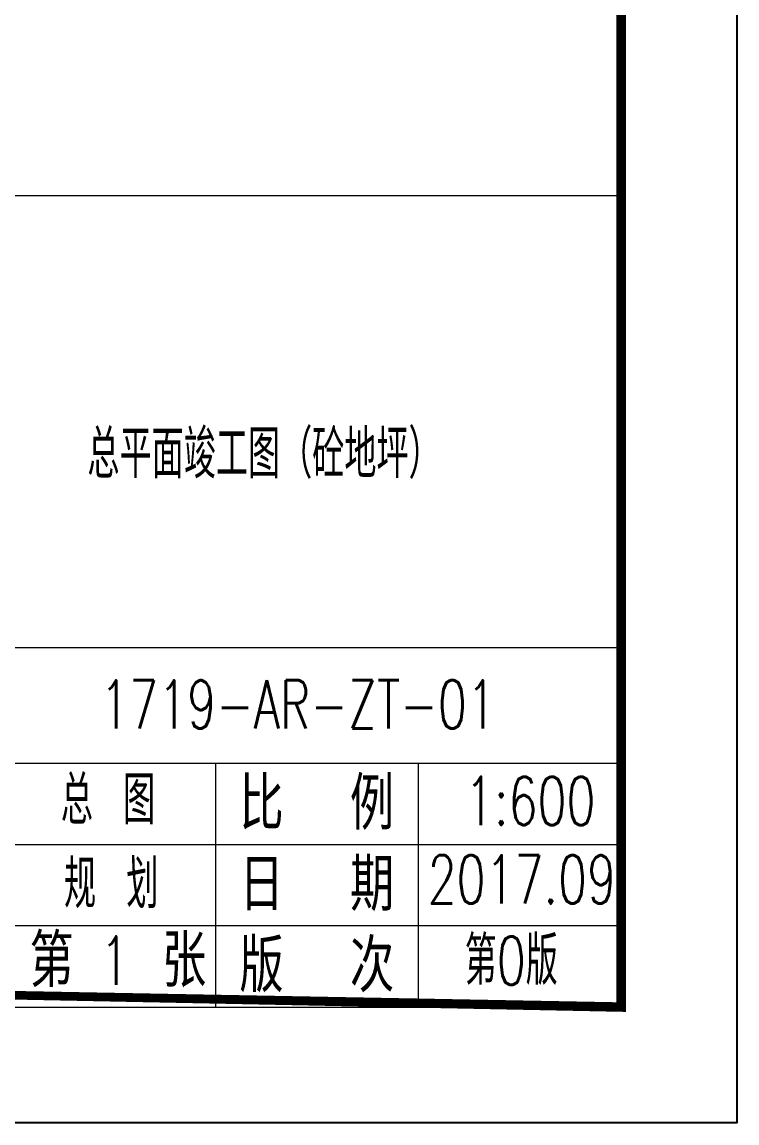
# Model space of a CAD drawing. Header units: millimetres. Extents: x 397874 to 6871063, y -8 to 5775840.
# Drawn here: x 429224.3 to 429261.3, y 2812595.3 to 2812652.3 of the extents above; entities that cross this region are included whole.
import ezdxf

# ---------------------------------------------------------------- set-up
doc = ezdxf.new("R2010")
doc.units = ezdxf.units.MM
doc.header["$LTSCALE"] = 1000
doc.linetypes.add('CONTINOUS', pattern=[0])
doc.layers.add('FRAME', color=3, linetype='Continuous', lineweight=18)
doc.layers.add('PUB_TEXT', color=7, linetype='Continuous')
doc.styles.add('dxfs', font='txt.shx', dxfattribs={"width": 0.7, "bigfont": 'dxfs.shx'})
doc.styles.add('FRAME', font='simhei.ttf', dxfattribs={"width": 0.7})

# ---------------------------------------------------------------- blocks, each defined once
blk = doc.blocks.new('a1-25')
at = {"layer": 'FRAME', "lineweight": 18}
for p, q in [((433150.6497665268, 2815059.961964774), (433150.6497665268, 2815900.961964774)), ((433140.6497665268, 2815069.961964774), (433140.6497665268, 2815875.961964774)), ((433140.6497665268, 2815139.961964774), (432566.6497665268, 2815139.961964774)), ((433140.6497665268, 2815100.961964774), (433070.6497665268, 2815100.961964774)), ((433140.6497665268, 2815090.961964774), (433070.6497665268, 2815090.961964774)), ((433105.6497665268, 2815090.961964774), (433105.6497665268, 2815069.961964774)), ((433123.1497665268, 2815090.961964774), (433123.1497665268, 2815069.961964774)), ((433140.6497665268, 2815083.961964774), (433070.6497665268, 2815083.961964774)), ((433140.6497665268, 2815076.961964774), (433070.6497665268, 2815076.961964774)), ((432566.6497665268, 2815069.961964774), (433140.6497665268, 2815069.961964774)), ((432556.6497665268, 2815059.961964774), (433150.6497665268, 2815059.961964774))]:
    blk.add_line(p, q, dxfattribs=at)
at = {"layer": 'FRAME', "lineweight": 18, "char_height": 4, "attachment_point": 5, "style": 'FRAME'}
for s, insert, width in [('比   例', (433114.3997665268, 2815087.461964774), 19.81355932203384), ('日   期', (433114.3997665268, 2815080.461964774), 19.22033898305075), ('第    张', (433097.2415970002, 2815073.892659392), 20.50169491525419), ('版   次', (433114.3997665268, 2815073.461964774), 20.57288135593226)]:
    blk.add_mtext(s, dxfattribs=dict(at, insert=insert, width=width))

msp = doc.modelspace()

# ---------------------------------------------------------------- linework, layer by layer
msp.add_lwpolyline([(429261.258493166, 2813099.897622979), (429261.2584931664, 2812595.29762298), (428904.8584931665, 2812595.297622979), (428904.858493166, 2813099.897622979)], close=True)
at = {"color": 3, "linetype": 'CONTINOUS', "const_width": 0.5}
msp.add_lwpolyline([(428910.8584931763, 2812601.297622979), (429255.2584931762, 2812601.29762298), (429255.2584931762, 2813084.89762298), (428910.8584931763, 2813084.897622979), (428910.8584931768, 2812601.297622979)], dxfattribs=at)

# ---------------------------------------------------------------- block references
at = {"color": 3, "linetype": 'CONTINOUS', "xscale": 0.6000000000000227, "yscale": 0.6000000000000227, "zscale": 0.6000000000000227}
msp.add_blockref('a1-25', (169370.8686344605, 1123559.32044393), dxfattribs=at)

# ---------------------------------------------------------------- texts
at = {"layer": 'PUB_TEXT', "color": 0, "linetype": 'CONTINOUS', "ltscale": 5, "style": 'dxfs', "width": 0.7}
for s, p in [('总平面竣工图（砼地坪）', (429227.6340525807, 2812628.674888292)), ('1719-AR-ZT-01', (429228.298231198, 2812615.715638164)), ('总 图', (429226.2598338067, 2812610.760594397)), ('1:600', (429247.1825055243, 2812610.721823339)), ('规 划', (429226.4229242434, 2812606.415054078)), ('2017.09', (429245.2453207895, 2812606.652934706)), ('第0版', (429247.1626503388, 2812602.452934705)), ('1', (429228.298231198, 2812602.452934705))]:
    msp.add_text(s, height=2.5, dxfattribs=at).set_placement(p)

doc.saveas('drawing.dxf')
